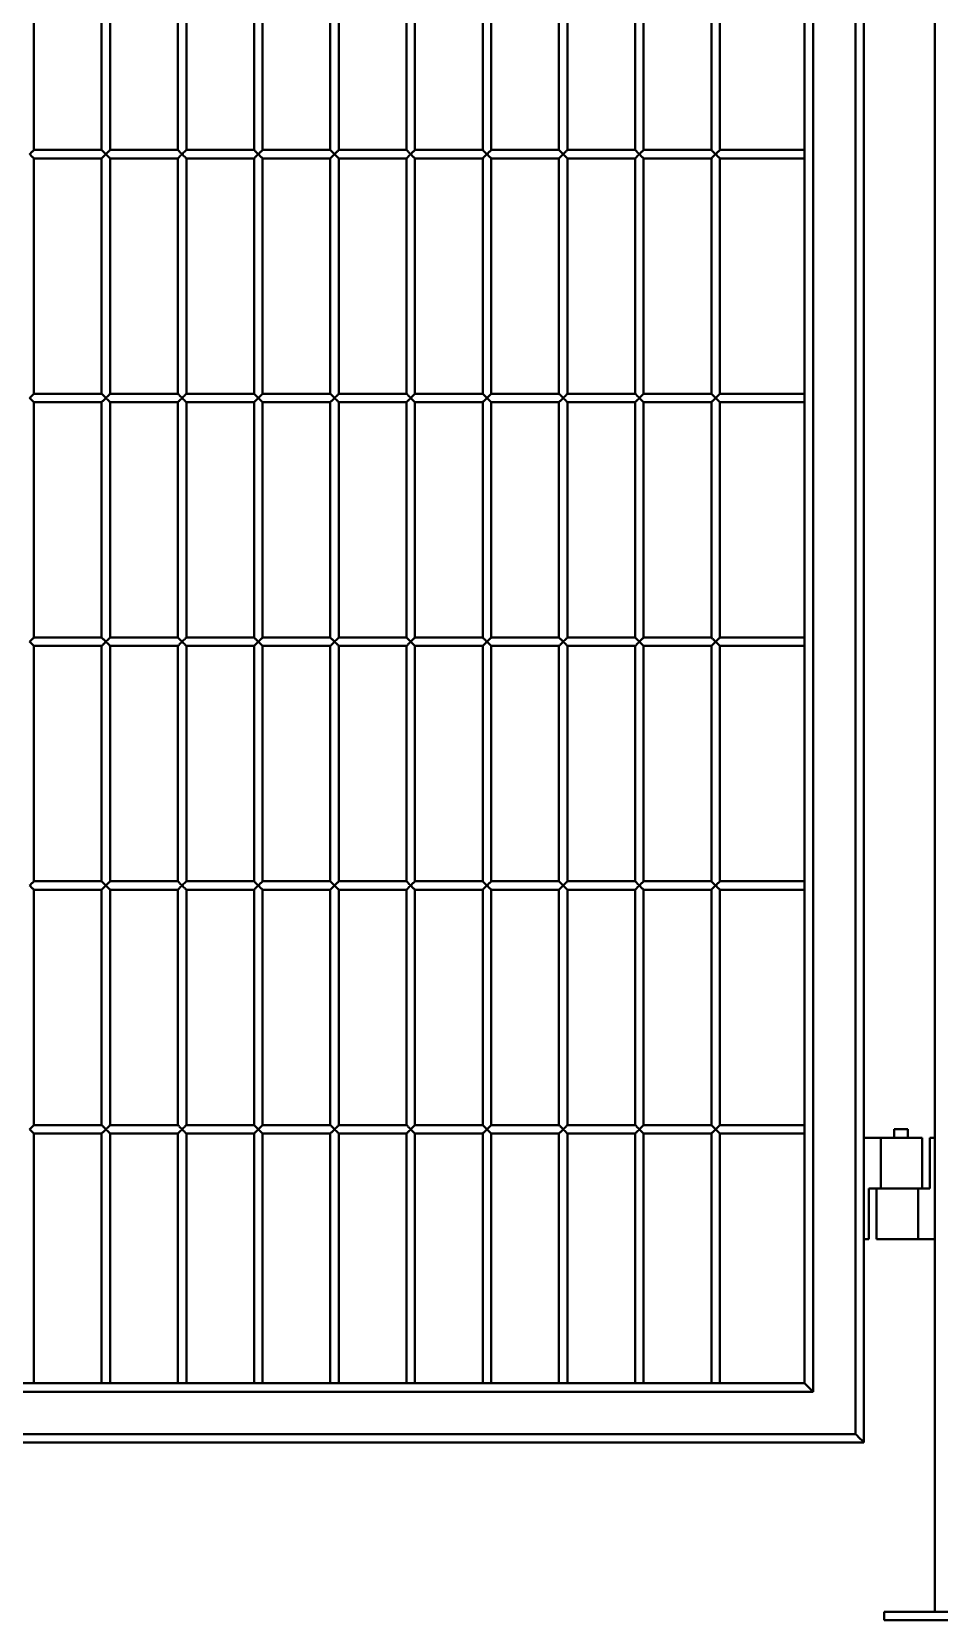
# Model space of a CAD drawing. Header units: millimetres. Extents: x 0 to 297, y 0 to 210.
# Drawn here: x 211.37 to 216.73, y 155.71 to 165.09 of the extents above; entities that cross this region are included whole.
import ezdxf

# ---------------------------------------------------------------- set-up
doc = ezdxf.new("R2010")
doc.units = ezdxf.units.MM
doc.layers.add('轮廓实线层', color=7, linetype='Continuous', lineweight=40)

msp = doc.modelspace()

# ---------------------------------------------------------------- linework, layer by layer
at = {"layer": '轮廓实线层', "color": 7, "linetype": 'Continuous', "lineweight": 40}
for p, q in [((216.7048, 155.7603), (216.7048, 175.7603)), ((216.2848, 174.7603), (216.2848, 156.7603)), ((216.2348, 156.8103), (216.2348, 174.7103)), ((215.9848, 174.4603), (215.9848, 157.0603)), ((215.9348, 157.1103), (215.9348, 174.4103)), ((211.3848, 164.3953), (211.3848, 165.7853)), ((211.7848, 165.7853), (211.7848, 164.3953)), ((211.8348, 164.3953), (211.8348, 165.7853)), ((212.2348, 165.7853), (212.2348, 164.3953)), ((212.2848, 164.3953), (212.2848, 165.7853)), ((212.6848, 165.7853), (212.6848, 164.3953)), ((212.7348, 164.3953), (212.7348, 165.7853)), ((213.1348, 165.7853), (213.1348, 164.3953)), ((213.1848, 164.3953), (213.1848, 165.7853)), ((213.5848, 165.7853), (213.5848, 164.3953)), ((213.6348, 164.3953), (213.6348, 165.7853)), ((214.0348, 165.7853), (214.0348, 164.3953)), ((214.0848, 164.3953), (214.0848, 165.7853)), ((214.4848, 165.7853), (214.4848, 164.3953)), ((214.5348, 164.3953), (214.5348, 165.7853)), ((214.9348, 165.7853), (214.9348, 164.3953)), ((214.9848, 164.3953), (214.9848, 165.7853)), ((215.3848, 165.7853), (215.3848, 164.3953)), ((215.4348, 164.3953), (215.4348, 165.7853)), ((211.7848, 164.3953), (211.3848, 164.3953)), ((212.2348, 164.3953), (211.8348, 164.3953)), ((212.6848, 164.3953), (212.2848, 164.3953)), ((213.1348, 164.3953), (212.7348, 164.3953)), ((213.5848, 164.3953), (213.1848, 164.3953)), ((214.0348, 164.3953), (213.6348, 164.3953)), ((214.4848, 164.3953), (214.0848, 164.3953)), ((214.9348, 164.3953), (214.5348, 164.3953)), ((215.3848, 164.3953), (214.9848, 164.3953)), ((215.9348, 164.3953), (215.4348, 164.3953)), ((211.3848, 162.9553), (211.3848, 164.3453)), ((211.3848, 164.3453), (211.7848, 164.3453)), ((211.7848, 164.3453), (211.7848, 162.9553)), ((211.8348, 162.9553), (211.8348, 164.3453)), ((211.8348, 164.3453), (212.2348, 164.3453)), ((212.2348, 164.3453), (212.2348, 162.9553)), ((212.2848, 162.9553), (212.2848, 164.3453)), ((212.2848, 164.3453), (212.6848, 164.3453)), ((212.6848, 164.3453), (212.6848, 162.9553)), ((212.7348, 162.9553), (212.7348, 164.3453)), ((212.7348, 164.3453), (213.1348, 164.3453)), ((213.1348, 164.3453), (213.1348, 162.9553)), ((213.1848, 162.9553), (213.1848, 164.3453)), ((213.1848, 164.3453), (213.5848, 164.3453)), ((213.5848, 164.3453), (213.5848, 162.9553)), ((213.6348, 162.9553), (213.6348, 164.3453)), ((213.6348, 164.3453), (214.0348, 164.3453)), ((214.0348, 164.3453), (214.0348, 162.9553)), ((214.0848, 162.9553), (214.0848, 164.3453)), ((214.0848, 164.3453), (214.4848, 164.3453)), ((214.4848, 164.3453), (214.4848, 162.9553)), ((214.5348, 162.9553), (214.5348, 164.3453)), ((214.5348, 164.3453), (214.9348, 164.3453)), ((214.9348, 164.3453), (214.9348, 162.9553)), ((214.9848, 162.9553), (214.9848, 164.3453)), ((214.9848, 164.3453), (215.3848, 164.3453)), ((215.3848, 164.3453), (215.3848, 162.9553)), ((215.4348, 162.9553), (215.4348, 164.3453)), ((215.4348, 164.3453), (215.9348, 164.3453)), ((211.7848, 162.9553), (211.3848, 162.9553)), ((211.3848, 161.5153), (211.3848, 162.9053)), ((211.3848, 162.9053), (211.7848, 162.9053)), ((211.7848, 162.9053), (211.7848, 161.5153)), ((212.2348, 162.9553), (211.8348, 162.9553)), ((211.8348, 161.5153), (211.8348, 162.9053)), ((211.8348, 162.9053), (212.2348, 162.9053)), ((212.2348, 162.9053), (212.2348, 161.5153)), ((212.6848, 162.9553), (212.2848, 162.9553)), ((212.2848, 161.5153), (212.2848, 162.9053)), ((212.2848, 162.9053), (212.6848, 162.9053)), ((212.6848, 162.9053), (212.6848, 161.5153)), ((213.1348, 162.9553), (212.7348, 162.9553)), ((212.7348, 161.5153), (212.7348, 162.9053)), ((212.7348, 162.9053), (213.1348, 162.9053)), ((213.1348, 162.9053), (213.1348, 161.5153)), ((213.5848, 162.9553), (213.1848, 162.9553)), ((213.1848, 161.5153), (213.1848, 162.9053)), ((213.1848, 162.9053), (213.5848, 162.9053)), ((213.5848, 162.9053), (213.5848, 161.5153)), ((214.0348, 162.9553), (213.6348, 162.9553)), ((213.6348, 161.5153), (213.6348, 162.9053)), ((213.6348, 162.9053), (214.0348, 162.9053)), ((214.0348, 162.9053), (214.0348, 161.5153)), ((214.4848, 162.9553), (214.0848, 162.9553)), ((214.0848, 161.5153), (214.0848, 162.9053)), ((214.0848, 162.9053), (214.4848, 162.9053)), ((214.4848, 162.9053), (214.4848, 161.5153)), ((214.9348, 162.9553), (214.5348, 162.9553)), ((214.5348, 161.5153), (214.5348, 162.9053)), ((214.5348, 162.9053), (214.9348, 162.9053)), ((214.9348, 162.9053), (214.9348, 161.5153)), ((215.3848, 162.9553), (214.9848, 162.9553)), ((214.9848, 161.5153), (214.9848, 162.9053)), ((214.9848, 162.9053), (215.3848, 162.9053)), ((215.3848, 162.9053), (215.3848, 161.5153)), ((215.9348, 162.9553), (215.4348, 162.9553)), ((215.4348, 162.9053), (215.9348, 162.9053)), ((215.4348, 161.5153), (215.4348, 162.9053)), ((211.7848, 161.5153), (211.3848, 161.5153)), ((212.2348, 161.5153), (211.8348, 161.5153)), ((212.6848, 161.5153), (212.2848, 161.5153)), ((213.1348, 161.5153), (212.7348, 161.5153)), ((213.5848, 161.5153), (213.1848, 161.5153)), ((214.0348, 161.5153), (213.6348, 161.5153)), ((214.4848, 161.5153), (214.0848, 161.5153)), ((214.9348, 161.5153), (214.5348, 161.5153)), ((215.3848, 161.5153), (214.9848, 161.5153)), ((215.9348, 161.5153), (215.4348, 161.5153)), ((211.3848, 160.0753), (211.3848, 161.4653)), ((211.3848, 161.4653), (211.7848, 161.4653)), ((211.7848, 161.4653), (211.7848, 160.0753)), ((211.8348, 160.0753), (211.8348, 161.4653)), ((211.8348, 161.4653), (212.2348, 161.4653)), ((212.2348, 161.4653), (212.2348, 160.0753)), ((212.2848, 160.0753), (212.2848, 161.4653)), ((212.2848, 161.4653), (212.6848, 161.4653)), ((212.6848, 161.4653), (212.6848, 160.0753)), ((212.7348, 160.0753), (212.7348, 161.4653)), ((212.7348, 161.4653), (213.1348, 161.4653)), ((213.1348, 161.4653), (213.1348, 160.0753)), ((213.1848, 160.0753), (213.1848, 161.4653)), ((213.1848, 161.4653), (213.5848, 161.4653)), ((213.5848, 161.4653), (213.5848, 160.0753)), ((213.6348, 160.0753), (213.6348, 161.4653)), ((213.6348, 161.4653), (214.0348, 161.4653)), ((214.0348, 161.4653), (214.0348, 160.0753)), ((214.0848, 160.0753), (214.0848, 161.4653)), ((214.0848, 161.4653), (214.4848, 161.4653)), ((214.4848, 161.4653), (214.4848, 160.0753)), ((214.5348, 160.0753), (214.5348, 161.4653)), ((214.5348, 161.4653), (214.9348, 161.4653)), ((214.9348, 161.4653), (214.9348, 160.0753)), ((214.9848, 160.0753), (214.9848, 161.4653)), ((214.9848, 161.4653), (215.3848, 161.4653)), ((215.3848, 161.4653), (215.3848, 160.0753)), ((215.4348, 161.4653), (215.9348, 161.4653)), ((215.4348, 160.0753), (215.4348, 161.4653)), ((211.7848, 160.0753), (211.3848, 160.0753)), ((211.3848, 158.6353), (211.3848, 160.0253)), ((211.3848, 160.0253), (211.7848, 160.0253)), ((211.7848, 160.0253), (211.7848, 158.6353)), ((212.2348, 160.0753), (211.8348, 160.0753)), ((211.8348, 158.6353), (211.8348, 160.0253)), ((211.8348, 160.0253), (212.2348, 160.0253)), ((212.2348, 160.0253), (212.2348, 158.6353)), ((212.6848, 160.0753), (212.2848, 160.0753)), ((212.2848, 158.6353), (212.2848, 160.0253)), ((212.2848, 160.0253), (212.6848, 160.0253)), ((212.6848, 160.0253), (212.6848, 158.6353)), ((213.1348, 160.0753), (212.7348, 160.0753)), ((212.7348, 158.6353), (212.7348, 160.0253)), ((212.7348, 160.0253), (213.1348, 160.0253)), ((213.1348, 160.0253), (213.1348, 158.6353)), ((213.5848, 160.0753), (213.1848, 160.0753)), ((213.1848, 158.6353), (213.1848, 160.0253)), ((213.1848, 160.0253), (213.5848, 160.0253)), ((213.5848, 160.0253), (213.5848, 158.6353)), ((214.0348, 160.0753), (213.6348, 160.0753)), ((213.6348, 158.6353), (213.6348, 160.0253)), ((213.6348, 160.0253), (214.0348, 160.0253)), ((214.0348, 160.0253), (214.0348, 158.6353)), ((214.4848, 160.0753), (214.0848, 160.0753)), ((214.0848, 158.6353), (214.0848, 160.0253)), ((214.0848, 160.0253), (214.4848, 160.0253)), ((214.4848, 160.0253), (214.4848, 158.6353)), ((214.9348, 160.0753), (214.5348, 160.0753)), ((214.5348, 158.6353), (214.5348, 160.0253)), ((214.5348, 160.0253), (214.9348, 160.0253)), ((214.9348, 160.0253), (214.9348, 158.6353)), ((215.3848, 160.0753), (214.9848, 160.0753)), ((214.9848, 158.6353), (214.9848, 160.0253)), ((214.9848, 160.0253), (215.3848, 160.0253)), ((215.3848, 160.0253), (215.3848, 158.6353)), ((215.9348, 160.0753), (215.4348, 160.0753)), ((215.4348, 160.0253), (215.9348, 160.0253)), ((215.4348, 158.6353), (215.4348, 160.0253)), ((211.7848, 158.6353), (211.3848, 158.6353)), ((211.3848, 157.1103), (211.3848, 158.5853)), ((211.3848, 158.5853), (211.7848, 158.5853)), ((211.7848, 158.5853), (211.7848, 157.1103)), ((212.2348, 158.6353), (211.8348, 158.6353)), ((211.8348, 157.1103), (211.8348, 158.5853)), ((211.8348, 158.5853), (212.2348, 158.5853)), ((212.2348, 158.5853), (212.2348, 157.1103)), ((212.6848, 158.6353), (212.2848, 158.6353)), ((212.2848, 157.1103), (212.2848, 158.5853)), ((212.2848, 158.5853), (212.6848, 158.5853)), ((212.6848, 158.5853), (212.6848, 157.1103)), ((213.1348, 158.6353), (212.7348, 158.6353)), ((212.7348, 157.1103), (212.7348, 158.5853)), ((212.7348, 158.5853), (213.1348, 158.5853)), ((213.1348, 158.5853), (213.1348, 157.1103)), ((213.5848, 158.6353), (213.1848, 158.6353)), ((213.1848, 157.1103), (213.1848, 158.5853)), ((213.1848, 158.5853), (213.5848, 158.5853)), ((213.5848, 158.5853), (213.5848, 157.1103)), ((214.0348, 158.6353), (213.6348, 158.6353)), ((213.6348, 157.1103), (213.6348, 158.5853)), ((213.6348, 158.5853), (214.0348, 158.5853)), ((214.0348, 158.5853), (214.0348, 157.1103)), ((214.4848, 158.6353), (214.0848, 158.6353)), ((214.0848, 157.1103), (214.0848, 158.5853)), ((214.0848, 158.5853), (214.4848, 158.5853)), ((214.4848, 158.5853), (214.4848, 157.1103)), ((214.9348, 158.6353), (214.5348, 158.6353)), ((214.5348, 157.1103), (214.5348, 158.5853)), ((214.5348, 158.5853), (214.9348, 158.5853)), ((214.9348, 158.5853), (214.9348, 157.1103)), ((215.3848, 158.6353), (214.9848, 158.6353)), ((214.9848, 157.1103), (214.9848, 158.5853)), ((214.9848, 158.5853), (215.3848, 158.5853)), ((215.3848, 158.5853), (215.3848, 157.1103)), ((215.9348, 158.6353), (215.4348, 158.6353)), ((215.4348, 158.5853), (215.9348, 158.5853)), ((215.4348, 157.1103), (215.4348, 158.5853)), ((216.4648, 158.6103), (216.4648, 158.5603)), ((216.4648, 158.6103), (216.5448, 158.6103)), ((216.5448, 158.5603), (216.5448, 158.6103)), ((216.2848, 158.5603), (216.3848, 158.5603)), ((216.3848, 158.5603), (216.6298, 158.5603)), ((216.3848, 158.5603), (216.3848, 158.2603)), ((216.6298, 158.2603), (216.6298, 158.5603)), ((216.6748, 158.2603), (216.6748, 158.5603)), ((216.6748, 158.5603), (216.7048, 158.5603)), ((216.3148, 158.2603), (216.3148, 157.9603)), ((216.3848, 158.2603), (216.3148, 158.2603)), ((216.3598, 158.2603), (216.3598, 157.9603)), ((216.3848, 158.2603), (216.4948, 158.2603)), ((216.4948, 158.2603), (216.6048, 158.2603)), ((216.6048, 157.9603), (216.6048, 158.2603)), ((216.6048, 158.2603), (216.6748, 158.2603)), ((216.3148, 157.9603), (216.2848, 157.9603)), ((216.3598, 157.9603), (216.6048, 157.9603)), ((216.7048, 157.9603), (216.6048, 157.9603)), ((208.0748, 157.1103), (215.9348, 157.1103)), ((215.9848, 157.0603), (208.0248, 157.0603)), ((207.7748, 156.8103), (216.2348, 156.8103)), ((216.2848, 156.7603), (207.7248, 156.7603)), ((216.4048, 155.7603), (216.4048, 155.7103)), ((216.4048, 155.7603), (217.6048, 155.7603)), ((216.4048, 155.7103), (217.6048, 155.7103))]:
    msp.add_line(p, q, dxfattribs=at)
at = {"layer": '轮廓实线层', "color": 7, "linetype": 'Continuous', "lineweight": 40, "flags": 128}
for points in [[(211.3598, 164.3703), (211.3644, 164.3749), (211.3689, 164.3793), (211.373, 164.3834), (211.3767, 164.3871), (211.3798, 164.3902), (211.3822, 164.3926), (211.3839, 164.3943), (211.3847, 164.3952), (211.3848, 164.3953)], [(211.7848, 164.3953), (211.7852, 164.3949), (211.7863, 164.3938), (211.7882, 164.3919), (211.7907, 164.3894), (211.7938, 164.3863), (211.7973, 164.3828), (211.8013, 164.3788), (211.8055, 164.3746), (211.8098, 164.3703)], [(211.8098, 164.3703), (211.8144, 164.3749), (211.8189, 164.3793), (211.823, 164.3834), (211.8267, 164.3871), (211.8298, 164.3902), (211.8322, 164.3926), (211.8339, 164.3943), (211.8347, 164.3952), (211.8348, 164.3953)], [(212.2348, 164.3953), (212.2352, 164.3949), (212.2363, 164.3938), (212.2382, 164.3919), (212.2407, 164.3894), (212.2438, 164.3863), (212.2473, 164.3828), (212.2513, 164.3788), (212.2555, 164.3746), (212.2598, 164.3703)], [(212.2598, 164.3703), (212.2644, 164.3749), (212.2689, 164.3793), (212.273, 164.3834), (212.2767, 164.3871), (212.2798, 164.3902), (212.2822, 164.3926), (212.2839, 164.3943), (212.2847, 164.3952), (212.2848, 164.3953)], [(212.6848, 164.3953), (212.6852, 164.3949), (212.6863, 164.3938), (212.6882, 164.3919), (212.6907, 164.3894), (212.6938, 164.3863), (212.6973, 164.3828), (212.7013, 164.3788), (212.7055, 164.3746), (212.7098, 164.3703)], [(212.7098, 164.3703), (212.7144, 164.3749), (212.7189, 164.3793), (212.723, 164.3834), (212.7267, 164.3871), (212.7298, 164.3902), (212.7322, 164.3926), (212.7339, 164.3943), (212.7347, 164.3952), (212.7348, 164.3953)], [(213.1348, 164.3953), (213.1352, 164.3949), (213.1363, 164.3938), (213.1382, 164.3919), (213.1407, 164.3894), (213.1438, 164.3863), (213.1473, 164.3828), (213.1513, 164.3788), (213.1555, 164.3746), (213.1598, 164.3703)], [(213.1598, 164.3703), (213.1644, 164.3749), (213.1689, 164.3793), (213.173, 164.3834), (213.1767, 164.3871), (213.1798, 164.3902), (213.1822, 164.3926), (213.1839, 164.3943), (213.1847, 164.3952), (213.1848, 164.3953)], [(213.5848, 164.3953), (213.5852, 164.3949), (213.5863, 164.3938), (213.5882, 164.3919), (213.5907, 164.3894), (213.5938, 164.3863), (213.5973, 164.3828), (213.6013, 164.3788), (213.6055, 164.3746), (213.6098, 164.3703)], [(213.6098, 164.3703), (213.6144, 164.3749), (213.6189, 164.3793), (213.623, 164.3834), (213.6267, 164.3871), (213.6298, 164.3902), (213.6322, 164.3926), (213.6339, 164.3943), (213.6347, 164.3952), (213.6348, 164.3953)], [(214.0348, 164.3953), (214.0352, 164.3949), (214.0363, 164.3938), (214.0382, 164.3919), (214.0407, 164.3894), (214.0438, 164.3863), (214.0473, 164.3828), (214.0513, 164.3788), (214.0555, 164.3746), (214.0598, 164.3703)], [(214.0598, 164.3703), (214.0644, 164.3749), (214.0689, 164.3793), (214.073, 164.3834), (214.0767, 164.3871), (214.0798, 164.3902), (214.0822, 164.3926), (214.0839, 164.3943), (214.0847, 164.3952), (214.0848, 164.3953)], [(214.4848, 164.3953), (214.4852, 164.3949), (214.4863, 164.3938), (214.4882, 164.3919), (214.4907, 164.3894), (214.4938, 164.3863), (214.4973, 164.3828), (214.5013, 164.3788), (214.5055, 164.3746), (214.5098, 164.3703)], [(214.5098, 164.3703), (214.5144, 164.3749), (214.5189, 164.3793), (214.523, 164.3834), (214.5267, 164.3871), (214.5298, 164.3902), (214.5322, 164.3926), (214.5339, 164.3943), (214.5347, 164.3952), (214.5348, 164.3953)], [(214.9348, 164.3953), (214.9352, 164.3949), (214.9363, 164.3938), (214.9382, 164.3919), (214.9407, 164.3894), (214.9438, 164.3863), (214.9473, 164.3828), (214.9513, 164.3788), (214.9555, 164.3746), (214.9598, 164.3703)], [(214.9598, 164.3703), (214.9644, 164.3749), (214.9689, 164.3793), (214.973, 164.3834), (214.9767, 164.3871), (214.9798, 164.3902), (214.9822, 164.3926), (214.9839, 164.3943), (214.9847, 164.3952), (214.9848, 164.3953)], [(215.3848, 164.3953), (215.3852, 164.3949), (215.3863, 164.3938), (215.3882, 164.3919), (215.3907, 164.3894), (215.3938, 164.3863), (215.3973, 164.3828), (215.4013, 164.3788), (215.4055, 164.3746), (215.4098, 164.3703)], [(215.4098, 164.3703), (215.4144, 164.3749), (215.4189, 164.3793), (215.423, 164.3834), (215.4267, 164.3871), (215.4298, 164.3902), (215.4322, 164.3926), (215.4339, 164.3943), (215.4347, 164.3952), (215.4348, 164.3953)], [(211.3848, 164.3453), (211.3847, 164.3454), (211.3839, 164.3462), (211.3822, 164.3479), (211.3798, 164.3503), (211.3767, 164.3534), (211.373, 164.3571), (211.3689, 164.3612), (211.3644, 164.3657), (211.3598, 164.3703)], [(211.8098, 164.3703), (211.8055, 164.3659), (211.8013, 164.3617), (211.7973, 164.3578), (211.7938, 164.3542), (211.7907, 164.3511), (211.7882, 164.3486), (211.7863, 164.3468), (211.7852, 164.3456), (211.7848, 164.3453)], [(211.8348, 164.3453), (211.8347, 164.3454), (211.8339, 164.3462), (211.8322, 164.3479), (211.8298, 164.3503), (211.8267, 164.3534), (211.823, 164.3571), (211.8189, 164.3612), (211.8144, 164.3657), (211.8098, 164.3703)], [(212.2598, 164.3703), (212.2555, 164.3659), (212.2513, 164.3617), (212.2473, 164.3578), (212.2438, 164.3542), (212.2407, 164.3511), (212.2382, 164.3486), (212.2363, 164.3468), (212.2352, 164.3456), (212.2348, 164.3453)], [(212.2848, 164.3453), (212.2847, 164.3454), (212.2839, 164.3462), (212.2822, 164.3479), (212.2798, 164.3503), (212.2767, 164.3534), (212.273, 164.3571), (212.2689, 164.3612), (212.2644, 164.3657), (212.2598, 164.3703)], [(212.7098, 164.3703), (212.7055, 164.3659), (212.7013, 164.3617), (212.6973, 164.3578), (212.6938, 164.3542), (212.6907, 164.3511), (212.6882, 164.3486), (212.6863, 164.3468), (212.6852, 164.3456), (212.6848, 164.3453)], [(212.7348, 164.3453), (212.7347, 164.3454), (212.7339, 164.3462), (212.7322, 164.3479), (212.7298, 164.3503), (212.7267, 164.3534), (212.723, 164.3571), (212.7189, 164.3612), (212.7144, 164.3657), (212.7098, 164.3703)], [(213.1598, 164.3703), (213.1555, 164.3659), (213.1513, 164.3617), (213.1473, 164.3578), (213.1438, 164.3542), (213.1407, 164.3511), (213.1382, 164.3486), (213.1363, 164.3468), (213.1352, 164.3456), (213.1348, 164.3453)], [(213.1848, 164.3453), (213.1847, 164.3454), (213.1839, 164.3462), (213.1822, 164.3479), (213.1798, 164.3503), (213.1767, 164.3534), (213.173, 164.3571), (213.1689, 164.3612), (213.1644, 164.3657), (213.1598, 164.3703)], [(213.6098, 164.3703), (213.6055, 164.3659), (213.6013, 164.3617), (213.5973, 164.3578), (213.5938, 164.3542), (213.5907, 164.3511), (213.5882, 164.3486), (213.5863, 164.3468), (213.5852, 164.3456), (213.5848, 164.3453)], [(213.6348, 164.3453), (213.6347, 164.3454), (213.6339, 164.3462), (213.6322, 164.3479), (213.6298, 164.3503), (213.6267, 164.3534), (213.623, 164.3571), (213.6189, 164.3612), (213.6144, 164.3657), (213.6098, 164.3703)], [(214.0598, 164.3703), (214.0555, 164.3659), (214.0513, 164.3617), (214.0473, 164.3578), (214.0438, 164.3542), (214.0407, 164.3511), (214.0382, 164.3486), (214.0363, 164.3468), (214.0352, 164.3456), (214.0348, 164.3453)], [(214.0848, 164.3453), (214.0847, 164.3454), (214.0839, 164.3462), (214.0822, 164.3479), (214.0798, 164.3503), (214.0767, 164.3534), (214.073, 164.3571), (214.0689, 164.3612), (214.0644, 164.3657), (214.0598, 164.3703)], [(214.5098, 164.3703), (214.5055, 164.3659), (214.5013, 164.3617), (214.4973, 164.3578), (214.4938, 164.3542), (214.4907, 164.3511), (214.4882, 164.3486), (214.4863, 164.3468), (214.4852, 164.3456), (214.4848, 164.3453)], [(214.5348, 164.3453), (214.5347, 164.3454), (214.5339, 164.3462), (214.5322, 164.3479), (214.5298, 164.3503), (214.5267, 164.3534), (214.523, 164.3571), (214.5189, 164.3612), (214.5144, 164.3657), (214.5098, 164.3703)], [(214.9598, 164.3703), (214.9555, 164.3659), (214.9513, 164.3617), (214.9473, 164.3578), (214.9438, 164.3542), (214.9407, 164.3511), (214.9382, 164.3486), (214.9363, 164.3468), (214.9352, 164.3456), (214.9348, 164.3453)], [(214.9848, 164.3453), (214.9847, 164.3454), (214.9839, 164.3462), (214.9822, 164.3479), (214.9798, 164.3503), (214.9767, 164.3534), (214.973, 164.3571), (214.9689, 164.3612), (214.9644, 164.3657), (214.9598, 164.3703)], [(215.4098, 164.3703), (215.4055, 164.3659), (215.4013, 164.3617), (215.3973, 164.3578), (215.3938, 164.3542), (215.3907, 164.3511), (215.3882, 164.3486), (215.3863, 164.3468), (215.3852, 164.3456), (215.3848, 164.3453)], [(215.4348, 164.3453), (215.4347, 164.3454), (215.4339, 164.3462), (215.4322, 164.3479), (215.4298, 164.3503), (215.4267, 164.3534), (215.423, 164.3571), (215.4189, 164.3612), (215.4144, 164.3657), (215.4098, 164.3703)], [(211.3598, 162.9303), (211.3644, 162.9349), (211.3689, 162.9393), (211.373, 162.9434), (211.3767, 162.9471), (211.3798, 162.9502), (211.3822, 162.9526), (211.3839, 162.9543), (211.3847, 162.9552), (211.3848, 162.9553)], [(211.3848, 162.9053), (211.3847, 162.9054), (211.3839, 162.9062), (211.3822, 162.9079), (211.3798, 162.9103), (211.3767, 162.9134), (211.373, 162.9171), (211.3689, 162.9212), (211.3644, 162.9257), (211.3598, 162.9303)], [(211.7848, 162.9553), (211.7852, 162.9549), (211.7863, 162.9538), (211.7882, 162.9519), (211.7907, 162.9494), (211.7938, 162.9463), (211.7973, 162.9428), (211.8013, 162.9388), (211.8055, 162.9346), (211.8098, 162.9303)], [(211.8098, 162.9303), (211.8055, 162.9259), (211.8013, 162.9217), (211.7973, 162.9178), (211.7938, 162.9142), (211.7907, 162.9111), (211.7882, 162.9086), (211.7863, 162.9068), (211.7852, 162.9056), (211.7848, 162.9053)], [(211.8098, 162.9303), (211.8144, 162.9349), (211.8189, 162.9393), (211.823, 162.9434), (211.8267, 162.9471), (211.8298, 162.9502), (211.8322, 162.9526), (211.8339, 162.9543), (211.8347, 162.9552), (211.8348, 162.9553)], [(211.8348, 162.9053), (211.8347, 162.9054), (211.8339, 162.9062), (211.8322, 162.9079), (211.8298, 162.9103), (211.8267, 162.9134), (211.823, 162.9171), (211.8189, 162.9212), (211.8144, 162.9257), (211.8098, 162.9303)], [(212.2348, 162.9553), (212.2352, 162.9549), (212.2363, 162.9538), (212.2382, 162.9519), (212.2407, 162.9494), (212.2438, 162.9463), (212.2473, 162.9428), (212.2513, 162.9388), (212.2555, 162.9346), (212.2598, 162.9303)], [(212.2598, 162.9303), (212.2555, 162.9259), (212.2513, 162.9217), (212.2473, 162.9178), (212.2438, 162.9142), (212.2407, 162.9111), (212.2382, 162.9086), (212.2363, 162.9068), (212.2352, 162.9056), (212.2348, 162.9053)], [(212.2598, 162.9303), (212.2644, 162.9349), (212.2689, 162.9393), (212.273, 162.9434), (212.2767, 162.9471), (212.2798, 162.9502), (212.2822, 162.9526), (212.2839, 162.9543), (212.2847, 162.9552), (212.2848, 162.9553)], [(212.2848, 162.9053), (212.2847, 162.9054), (212.2839, 162.9062), (212.2822, 162.9079), (212.2798, 162.9103), (212.2767, 162.9134), (212.273, 162.9171), (212.2689, 162.9212), (212.2644, 162.9257), (212.2598, 162.9303)], [(212.6848, 162.9553), (212.6852, 162.9549), (212.6863, 162.9538), (212.6882, 162.9519), (212.6907, 162.9494), (212.6938, 162.9463), (212.6973, 162.9428), (212.7013, 162.9388), (212.7055, 162.9346), (212.7098, 162.9303)], [(212.7098, 162.9303), (212.7055, 162.9259), (212.7013, 162.9217), (212.6973, 162.9178), (212.6938, 162.9142), (212.6907, 162.9111), (212.6882, 162.9086), (212.6863, 162.9068), (212.6852, 162.9056), (212.6848, 162.9053)], [(212.7098, 162.9303), (212.7144, 162.9349), (212.7189, 162.9393), (212.723, 162.9434), (212.7267, 162.9471), (212.7298, 162.9502), (212.7322, 162.9526), (212.7339, 162.9543), (212.7347, 162.9552), (212.7348, 162.9553)], [(212.7348, 162.9053), (212.7347, 162.9054), (212.7339, 162.9062), (212.7322, 162.9079), (212.7298, 162.9103), (212.7267, 162.9134), (212.723, 162.9171), (212.7189, 162.9212), (212.7144, 162.9257), (212.7098, 162.9303)], [(213.1348, 162.9553), (213.1352, 162.9549), (213.1363, 162.9538), (213.1382, 162.9519), (213.1407, 162.9494), (213.1438, 162.9463), (213.1473, 162.9428), (213.1513, 162.9388), (213.1555, 162.9346), (213.1598, 162.9303)], [(213.1598, 162.9303), (213.1555, 162.9259), (213.1513, 162.9217), (213.1473, 162.9178), (213.1438, 162.9142), (213.1407, 162.9111), (213.1382, 162.9086), (213.1363, 162.9068), (213.1352, 162.9056), (213.1348, 162.9053)], [(213.1598, 162.9303), (213.1644, 162.9349), (213.1689, 162.9393), (213.173, 162.9434), (213.1767, 162.9471), (213.1798, 162.9502), (213.1822, 162.9526), (213.1839, 162.9543), (213.1847, 162.9552), (213.1848, 162.9553)], [(213.1848, 162.9053), (213.1847, 162.9054), (213.1839, 162.9062), (213.1822, 162.9079), (213.1798, 162.9103), (213.1767, 162.9134), (213.173, 162.9171), (213.1689, 162.9212), (213.1644, 162.9257), (213.1598, 162.9303)], [(213.5848, 162.9553), (213.5852, 162.9549), (213.5863, 162.9538), (213.5882, 162.9519), (213.5907, 162.9494), (213.5938, 162.9463), (213.5973, 162.9428), (213.6013, 162.9388), (213.6055, 162.9346), (213.6098, 162.9303)], [(213.6098, 162.9303), (213.6055, 162.9259), (213.6013, 162.9217), (213.5973, 162.9178), (213.5938, 162.9142), (213.5907, 162.9111), (213.5882, 162.9086), (213.5863, 162.9068), (213.5852, 162.9056), (213.5848, 162.9053)], [(213.6098, 162.9303), (213.6144, 162.9349), (213.6189, 162.9393), (213.623, 162.9434), (213.6267, 162.9471), (213.6298, 162.9502), (213.6322, 162.9526), (213.6339, 162.9543), (213.6347, 162.9552), (213.6348, 162.9553)], [(213.6348, 162.9053), (213.6347, 162.9054), (213.6339, 162.9062), (213.6322, 162.9079), (213.6298, 162.9103), (213.6267, 162.9134), (213.623, 162.9171), (213.6189, 162.9212), (213.6144, 162.9257), (213.6098, 162.9303)], [(214.0348, 162.9553), (214.0352, 162.9549), (214.0363, 162.9538), (214.0382, 162.9519), (214.0407, 162.9494), (214.0438, 162.9463), (214.0473, 162.9428), (214.0513, 162.9388), (214.0555, 162.9346), (214.0598, 162.9303)], [(214.0598, 162.9303), (214.0555, 162.9259), (214.0513, 162.9217), (214.0473, 162.9178), (214.0438, 162.9142), (214.0407, 162.9111), (214.0382, 162.9086), (214.0363, 162.9068), (214.0352, 162.9056), (214.0348, 162.9053)], [(214.0598, 162.9303), (214.0644, 162.9349), (214.0689, 162.9393), (214.073, 162.9434), (214.0767, 162.9471), (214.0798, 162.9502), (214.0822, 162.9526), (214.0839, 162.9543), (214.0847, 162.9552), (214.0848, 162.9553)], [(214.0848, 162.9053), (214.0847, 162.9054), (214.0839, 162.9062), (214.0822, 162.9079), (214.0798, 162.9103), (214.0767, 162.9134), (214.073, 162.9171), (214.0689, 162.9212), (214.0644, 162.9257), (214.0598, 162.9303)], [(214.4848, 162.9553), (214.4852, 162.9549), (214.4863, 162.9538), (214.4882, 162.9519), (214.4907, 162.9494), (214.4938, 162.9463), (214.4973, 162.9428), (214.5013, 162.9388), (214.5055, 162.9346), (214.5098, 162.9303)], [(214.5098, 162.9303), (214.5055, 162.9259), (214.5013, 162.9217), (214.4973, 162.9178), (214.4938, 162.9142), (214.4907, 162.9111), (214.4882, 162.9086), (214.4863, 162.9068), (214.4852, 162.9056), (214.4848, 162.9053)], [(214.5098, 162.9303), (214.5144, 162.9349), (214.5189, 162.9393), (214.523, 162.9434), (214.5267, 162.9471), (214.5298, 162.9502), (214.5322, 162.9526), (214.5339, 162.9543), (214.5347, 162.9552), (214.5348, 162.9553)], [(214.5348, 162.9053), (214.5347, 162.9054), (214.5339, 162.9062), (214.5322, 162.9079), (214.5298, 162.9103), (214.5267, 162.9134), (214.523, 162.9171), (214.5189, 162.9212), (214.5144, 162.9257), (214.5098, 162.9303)], [(214.9348, 162.9553), (214.9352, 162.9549), (214.9363, 162.9538), (214.9382, 162.9519), (214.9407, 162.9494), (214.9438, 162.9463), (214.9473, 162.9428), (214.9513, 162.9388), (214.9555, 162.9346), (214.9598, 162.9303)], [(214.9598, 162.9303), (214.9555, 162.9259), (214.9513, 162.9217), (214.9473, 162.9178), (214.9438, 162.9142), (214.9407, 162.9111), (214.9382, 162.9086), (214.9363, 162.9068), (214.9352, 162.9056), (214.9348, 162.9053)], [(214.9598, 162.9303), (214.9644, 162.9349), (214.9689, 162.9393), (214.973, 162.9434), (214.9767, 162.9471), (214.9798, 162.9502), (214.9822, 162.9526), (214.9839, 162.9543), (214.9847, 162.9552), (214.9848, 162.9553)], [(214.9848, 162.9053), (214.9847, 162.9054), (214.9839, 162.9062), (214.9822, 162.9079), (214.9798, 162.9103), (214.9767, 162.9134), (214.973, 162.9171), (214.9689, 162.9212), (214.9644, 162.9257), (214.9598, 162.9303)], [(215.3848, 162.9553), (215.3852, 162.9549), (215.3863, 162.9538), (215.3882, 162.9519), (215.3907, 162.9494), (215.3938, 162.9463), (215.3973, 162.9428), (215.4013, 162.9388), (215.4055, 162.9346), (215.4098, 162.9303)], [(215.4098, 162.9303), (215.4055, 162.9259), (215.4013, 162.9217), (215.3973, 162.9178), (215.3938, 162.9142), (215.3907, 162.9111), (215.3882, 162.9086), (215.3863, 162.9068), (215.3852, 162.9056), (215.3848, 162.9053)], [(215.4098, 162.9303), (215.4144, 162.9349), (215.4189, 162.9393), (215.423, 162.9434), (215.4267, 162.9471), (215.4298, 162.9502), (215.4322, 162.9526), (215.4339, 162.9543), (215.4347, 162.9552), (215.4348, 162.9553)], [(215.4348, 162.9053), (215.4347, 162.9054), (215.4339, 162.9062), (215.4322, 162.9079), (215.4298, 162.9103), (215.4267, 162.9134), (215.423, 162.9171), (215.4189, 162.9212), (215.4144, 162.9257), (215.4098, 162.9303)], [(211.3598, 161.4903), (211.3644, 161.4949), (211.3689, 161.4993), (211.373, 161.5034), (211.3767, 161.5071), (211.3798, 161.5102), (211.3822, 161.5126), (211.3839, 161.5143), (211.3847, 161.5152), (211.3848, 161.5153)], [(211.3848, 161.4653), (211.3847, 161.4654), (211.3839, 161.4662), (211.3822, 161.4679), (211.3798, 161.4703), (211.3767, 161.4734), (211.373, 161.4771), (211.3689, 161.4812), (211.3644, 161.4857), (211.3598, 161.4903)], [(211.7848, 161.5153), (211.7852, 161.5149), (211.7863, 161.5138), (211.7882, 161.5119), (211.7907, 161.5094), (211.7938, 161.5063), (211.7973, 161.5028), (211.8013, 161.4988), (211.8055, 161.4946), (211.8098, 161.4903)], [(211.8098, 161.4903), (211.8055, 161.4859), (211.8013, 161.4817), (211.7973, 161.4778), (211.7938, 161.4742), (211.7907, 161.4711), (211.7882, 161.4686), (211.7863, 161.4668), (211.7852, 161.4656), (211.7848, 161.4653)], [(211.8098, 161.4903), (211.8144, 161.4949), (211.8189, 161.4993), (211.823, 161.5034), (211.8267, 161.5071), (211.8298, 161.5102), (211.8322, 161.5126), (211.8339, 161.5143), (211.8347, 161.5152), (211.8348, 161.5153)], [(211.8348, 161.4653), (211.8347, 161.4654), (211.8339, 161.4662), (211.8322, 161.4679), (211.8298, 161.4703), (211.8267, 161.4734), (211.823, 161.4771), (211.8189, 161.4812), (211.8144, 161.4857), (211.8098, 161.4903)], [(212.2348, 161.5153), (212.2352, 161.5149), (212.2363, 161.5138), (212.2382, 161.5119), (212.2407, 161.5094), (212.2438, 161.5063), (212.2473, 161.5028), (212.2513, 161.4988), (212.2555, 161.4946), (212.2598, 161.4903)], [(212.2598, 161.4903), (212.2555, 161.4859), (212.2513, 161.4817), (212.2473, 161.4778), (212.2438, 161.4742), (212.2407, 161.4711), (212.2382, 161.4686), (212.2363, 161.4668), (212.2352, 161.4656), (212.2348, 161.4653)], [(212.2598, 161.4903), (212.2644, 161.4949), (212.2689, 161.4993), (212.273, 161.5034), (212.2767, 161.5071), (212.2798, 161.5102), (212.2822, 161.5126), (212.2839, 161.5143), (212.2847, 161.5152), (212.2848, 161.5153)], [(212.2848, 161.4653), (212.2847, 161.4654), (212.2839, 161.4662), (212.2822, 161.4679), (212.2798, 161.4703), (212.2767, 161.4734), (212.273, 161.4771), (212.2689, 161.4812), (212.2644, 161.4857), (212.2598, 161.4903)], [(212.6848, 161.5153), (212.6852, 161.5149), (212.6863, 161.5138), (212.6882, 161.5119), (212.6907, 161.5094), (212.6938, 161.5063), (212.6973, 161.5028), (212.7013, 161.4988), (212.7055, 161.4946), (212.7098, 161.4903)], [(212.7098, 161.4903), (212.7055, 161.4859), (212.7013, 161.4817), (212.6973, 161.4778), (212.6938, 161.4742), (212.6907, 161.4711), (212.6882, 161.4686), (212.6863, 161.4668), (212.6852, 161.4656), (212.6848, 161.4653)], [(212.7098, 161.4903), (212.7144, 161.4949), (212.7189, 161.4993), (212.723, 161.5034), (212.7267, 161.5071), (212.7298, 161.5102), (212.7322, 161.5126), (212.7339, 161.5143), (212.7347, 161.5152), (212.7348, 161.5153)], [(212.7348, 161.4653), (212.7347, 161.4654), (212.7339, 161.4662), (212.7322, 161.4679), (212.7298, 161.4703), (212.7267, 161.4734), (212.723, 161.4771), (212.7189, 161.4812), (212.7144, 161.4857), (212.7098, 161.4903)], [(213.1348, 161.5153), (213.1352, 161.5149), (213.1363, 161.5138), (213.1382, 161.5119), (213.1407, 161.5094), (213.1438, 161.5063), (213.1473, 161.5028), (213.1513, 161.4988), (213.1555, 161.4946), (213.1598, 161.4903)], [(213.1598, 161.4903), (213.1555, 161.4859), (213.1513, 161.4817), (213.1473, 161.4778), (213.1438, 161.4742), (213.1407, 161.4711), (213.1382, 161.4686), (213.1363, 161.4668), (213.1352, 161.4656), (213.1348, 161.4653)], [(213.1598, 161.4903), (213.1644, 161.4949), (213.1689, 161.4993), (213.173, 161.5034), (213.1767, 161.5071), (213.1798, 161.5102), (213.1822, 161.5126), (213.1839, 161.5143), (213.1847, 161.5152), (213.1848, 161.5153)], [(213.1848, 161.4653), (213.1847, 161.4654), (213.1839, 161.4662), (213.1822, 161.4679), (213.1798, 161.4703), (213.1767, 161.4734), (213.173, 161.4771), (213.1689, 161.4812), (213.1644, 161.4857), (213.1598, 161.4903)], [(213.5848, 161.5153), (213.5852, 161.5149), (213.5863, 161.5138), (213.5882, 161.5119), (213.5907, 161.5094), (213.5938, 161.5063), (213.5973, 161.5028), (213.6013, 161.4988), (213.6055, 161.4946), (213.6098, 161.4903)], [(213.6098, 161.4903), (213.6055, 161.4859), (213.6013, 161.4817), (213.5973, 161.4778), (213.5938, 161.4742), (213.5907, 161.4711), (213.5882, 161.4686), (213.5863, 161.4668), (213.5852, 161.4656), (213.5848, 161.4653)], [(213.6098, 161.4903), (213.6144, 161.4949), (213.6189, 161.4993), (213.623, 161.5034), (213.6267, 161.5071), (213.6298, 161.5102), (213.6322, 161.5126), (213.6339, 161.5143), (213.6347, 161.5152), (213.6348, 161.5153)], [(213.6348, 161.4653), (213.6347, 161.4654), (213.6339, 161.4662), (213.6322, 161.4679), (213.6298, 161.4703), (213.6267, 161.4734), (213.623, 161.4771), (213.6189, 161.4812), (213.6144, 161.4857), (213.6098, 161.4903)], [(214.0348, 161.5153), (214.0352, 161.5149), (214.0363, 161.5138), (214.0382, 161.5119), (214.0407, 161.5094), (214.0438, 161.5063), (214.0473, 161.5028), (214.0513, 161.4988), (214.0555, 161.4946), (214.0598, 161.4903)], [(214.0598, 161.4903), (214.0555, 161.4859), (214.0513, 161.4817), (214.0473, 161.4778), (214.0438, 161.4742), (214.0407, 161.4711), (214.0382, 161.4686), (214.0363, 161.4668), (214.0352, 161.4656), (214.0348, 161.4653)], [(214.0598, 161.4903), (214.0644, 161.4949), (214.0689, 161.4993), (214.073, 161.5034), (214.0767, 161.5071), (214.0798, 161.5102), (214.0822, 161.5126), (214.0839, 161.5143), (214.0847, 161.5152), (214.0848, 161.5153)], [(214.0848, 161.4653), (214.0847, 161.4654), (214.0839, 161.4662), (214.0822, 161.4679), (214.0798, 161.4703), (214.0767, 161.4734), (214.073, 161.4771), (214.0689, 161.4812), (214.0644, 161.4857), (214.0598, 161.4903)], [(214.4848, 161.5153), (214.4852, 161.5149), (214.4863, 161.5138), (214.4882, 161.5119), (214.4907, 161.5094), (214.4938, 161.5063), (214.4973, 161.5028), (214.5013, 161.4988), (214.5055, 161.4946), (214.5098, 161.4903)], [(214.5098, 161.4903), (214.5055, 161.4859), (214.5013, 161.4817), (214.4973, 161.4778), (214.4938, 161.4742), (214.4907, 161.4711), (214.4882, 161.4686), (214.4863, 161.4668), (214.4852, 161.4656), (214.4848, 161.4653)], [(214.5098, 161.4903), (214.5144, 161.4949), (214.5189, 161.4993), (214.523, 161.5034), (214.5267, 161.5071), (214.5298, 161.5102), (214.5322, 161.5126), (214.5339, 161.5143), (214.5347, 161.5152), (214.5348, 161.5153)], [(214.5348, 161.4653), (214.5347, 161.4654), (214.5339, 161.4662), (214.5322, 161.4679), (214.5298, 161.4703), (214.5267, 161.4734), (214.523, 161.4771), (214.5189, 161.4812), (214.5144, 161.4857), (214.5098, 161.4903)], [(214.9348, 161.5153), (214.9352, 161.5149), (214.9363, 161.5138), (214.9382, 161.5119), (214.9407, 161.5094), (214.9438, 161.5063), (214.9473, 161.5028), (214.9513, 161.4988), (214.9555, 161.4946), (214.9598, 161.4903)], [(214.9598, 161.4903), (214.9555, 161.4859), (214.9513, 161.4817), (214.9473, 161.4778), (214.9438, 161.4742), (214.9407, 161.4711), (214.9382, 161.4686), (214.9363, 161.4668), (214.9352, 161.4656), (214.9348, 161.4653)], [(214.9598, 161.4903), (214.9644, 161.4949), (214.9689, 161.4993), (214.973, 161.5034), (214.9767, 161.5071), (214.9798, 161.5102), (214.9822, 161.5126), (214.9839, 161.5143), (214.9847, 161.5152), (214.9848, 161.5153)], [(214.9848, 161.4653), (214.9847, 161.4654), (214.9839, 161.4662), (214.9822, 161.4679), (214.9798, 161.4703), (214.9767, 161.4734), (214.973, 161.4771), (214.9689, 161.4812), (214.9644, 161.4857), (214.9598, 161.4903)], [(215.3848, 161.5153), (215.3852, 161.5149), (215.3863, 161.5138), (215.3882, 161.5119), (215.3907, 161.5094), (215.3938, 161.5063), (215.3973, 161.5028), (215.4013, 161.4988), (215.4055, 161.4946), (215.4098, 161.4903)], [(215.4098, 161.4903), (215.4055, 161.4859), (215.4013, 161.4817), (215.3973, 161.4778), (215.3938, 161.4742), (215.3907, 161.4711), (215.3882, 161.4686), (215.3863, 161.4668), (215.3852, 161.4656), (215.3848, 161.4653)], [(215.4098, 161.4903), (215.4144, 161.4949), (215.4189, 161.4993), (215.423, 161.5034), (215.4267, 161.5071), (215.4298, 161.5102), (215.4322, 161.5126), (215.4339, 161.5143), (215.4347, 161.5152), (215.4348, 161.5153)], [(215.4348, 161.4653), (215.4347, 161.4654), (215.4339, 161.4662), (215.4322, 161.4679), (215.4298, 161.4703), (215.4267, 161.4734), (215.423, 161.4771), (215.4189, 161.4812), (215.4144, 161.4857), (215.4098, 161.4903)], [(211.3598, 160.0503), (211.3644, 160.0549), (211.3689, 160.0593), (211.373, 160.0634), (211.3767, 160.0671), (211.3798, 160.0702), (211.3822, 160.0726), (211.3839, 160.0743), (211.3847, 160.0752), (211.3848, 160.0753)], [(211.3848, 160.0253), (211.3847, 160.0254), (211.3839, 160.0262), (211.3822, 160.0279), (211.3798, 160.0303), (211.3767, 160.0334), (211.373, 160.0371), (211.3689, 160.0412), (211.3644, 160.0457), (211.3598, 160.0503)], [(211.7848, 160.0753), (211.7852, 160.0749), (211.7863, 160.0738), (211.7882, 160.0719), (211.7907, 160.0694), (211.7938, 160.0663), (211.7973, 160.0628), (211.8013, 160.0588), (211.8055, 160.0546), (211.8098, 160.0503)], [(211.8098, 160.0503), (211.8055, 160.0459), (211.8013, 160.0417), (211.7973, 160.0378), (211.7938, 160.0342), (211.7907, 160.0311), (211.7882, 160.0286), (211.7863, 160.0268), (211.7852, 160.0256), (211.7848, 160.0253)], [(211.8098, 160.0503), (211.8144, 160.0549), (211.8189, 160.0593), (211.823, 160.0634), (211.8267, 160.0671), (211.8298, 160.0702), (211.8322, 160.0726), (211.8339, 160.0743), (211.8347, 160.0752), (211.8348, 160.0753)], [(211.8348, 160.0253), (211.8347, 160.0254), (211.8339, 160.0262), (211.8322, 160.0279), (211.8298, 160.0303), (211.8267, 160.0334), (211.823, 160.0371), (211.8189, 160.0412), (211.8144, 160.0457), (211.8098, 160.0503)], [(212.2348, 160.0753), (212.2352, 160.0749), (212.2363, 160.0738), (212.2382, 160.0719), (212.2407, 160.0694), (212.2438, 160.0663), (212.2473, 160.0628), (212.2513, 160.0588), (212.2555, 160.0546), (212.2598, 160.0503)], [(212.2598, 160.0503), (212.2555, 160.0459), (212.2513, 160.0417), (212.2473, 160.0378), (212.2438, 160.0342), (212.2407, 160.0311), (212.2382, 160.0286), (212.2363, 160.0268), (212.2352, 160.0256), (212.2348, 160.0253)], [(212.2598, 160.0503), (212.2644, 160.0549), (212.2689, 160.0593), (212.273, 160.0634), (212.2767, 160.0671), (212.2798, 160.0702), (212.2822, 160.0726), (212.2839, 160.0743), (212.2847, 160.0752), (212.2848, 160.0753)], [(212.2848, 160.0253), (212.2847, 160.0254), (212.2839, 160.0262), (212.2822, 160.0279), (212.2798, 160.0303), (212.2767, 160.0334), (212.273, 160.0371), (212.2689, 160.0412), (212.2644, 160.0457), (212.2598, 160.0503)], [(212.6848, 160.0753), (212.6852, 160.0749), (212.6863, 160.0738), (212.6882, 160.0719), (212.6907, 160.0694), (212.6938, 160.0663), (212.6973, 160.0628), (212.7013, 160.0588), (212.7055, 160.0546), (212.7098, 160.0503)], [(212.7098, 160.0503), (212.7055, 160.0459), (212.7013, 160.0417), (212.6973, 160.0378), (212.6938, 160.0342), (212.6907, 160.0311), (212.6882, 160.0286), (212.6863, 160.0268), (212.6852, 160.0256), (212.6848, 160.0253)], [(212.7098, 160.0503), (212.7144, 160.0549), (212.7189, 160.0593), (212.723, 160.0634), (212.7267, 160.0671), (212.7298, 160.0702), (212.7322, 160.0726), (212.7339, 160.0743), (212.7347, 160.0752), (212.7348, 160.0753)], [(212.7348, 160.0253), (212.7347, 160.0254), (212.7339, 160.0262), (212.7322, 160.0279), (212.7298, 160.0303), (212.7267, 160.0334), (212.723, 160.0371), (212.7189, 160.0412), (212.7144, 160.0457), (212.7098, 160.0503)], [(213.1348, 160.0753), (213.1352, 160.0749), (213.1363, 160.0738), (213.1382, 160.0719), (213.1407, 160.0694), (213.1438, 160.0663), (213.1473, 160.0628), (213.1513, 160.0588), (213.1555, 160.0546), (213.1598, 160.0503)], [(213.1598, 160.0503), (213.1555, 160.0459), (213.1513, 160.0417), (213.1473, 160.0378), (213.1438, 160.0342), (213.1407, 160.0311), (213.1382, 160.0286), (213.1363, 160.0268), (213.1352, 160.0256), (213.1348, 160.0253)], [(213.1598, 160.0503), (213.1644, 160.0549), (213.1689, 160.0593), (213.173, 160.0634), (213.1767, 160.0671), (213.1798, 160.0702), (213.1822, 160.0726), (213.1839, 160.0743), (213.1847, 160.0752), (213.1848, 160.0753)], [(213.1848, 160.0253), (213.1847, 160.0254), (213.1839, 160.0262), (213.1822, 160.0279), (213.1798, 160.0303), (213.1767, 160.0334), (213.173, 160.0371), (213.1689, 160.0412), (213.1644, 160.0457), (213.1598, 160.0503)], [(213.5848, 160.0753), (213.5852, 160.0749), (213.5863, 160.0738), (213.5882, 160.0719), (213.5907, 160.0694), (213.5938, 160.0663), (213.5973, 160.0628), (213.6013, 160.0588), (213.6055, 160.0546), (213.6098, 160.0503)], [(213.6098, 160.0503), (213.6055, 160.0459), (213.6013, 160.0417), (213.5973, 160.0378), (213.5938, 160.0342), (213.5907, 160.0311), (213.5882, 160.0286), (213.5863, 160.0268), (213.5852, 160.0256), (213.5848, 160.0253)], [(213.6098, 160.0503), (213.6144, 160.0549), (213.6189, 160.0593), (213.623, 160.0634), (213.6267, 160.0671), (213.6298, 160.0702), (213.6322, 160.0726), (213.6339, 160.0743), (213.6347, 160.0752), (213.6348, 160.0753)], [(213.6348, 160.0253), (213.6347, 160.0254), (213.6339, 160.0262), (213.6322, 160.0279), (213.6298, 160.0303), (213.6267, 160.0334), (213.623, 160.0371), (213.6189, 160.0412), (213.6144, 160.0457), (213.6098, 160.0503)], [(214.0348, 160.0753), (214.0352, 160.0749), (214.0363, 160.0738), (214.0382, 160.0719), (214.0407, 160.0694), (214.0438, 160.0663), (214.0473, 160.0628), (214.0513, 160.0588), (214.0555, 160.0546), (214.0598, 160.0503)], [(214.0598, 160.0503), (214.0555, 160.0459), (214.0513, 160.0417), (214.0473, 160.0378), (214.0438, 160.0342), (214.0407, 160.0311), (214.0382, 160.0286), (214.0363, 160.0268), (214.0352, 160.0256), (214.0348, 160.0253)], [(214.0598, 160.0503), (214.0644, 160.0549), (214.0689, 160.0593), (214.073, 160.0634), (214.0767, 160.0671), (214.0798, 160.0702), (214.0822, 160.0726), (214.0839, 160.0743), (214.0847, 160.0752), (214.0848, 160.0753)], [(214.0848, 160.0253), (214.0847, 160.0254), (214.0839, 160.0262), (214.0822, 160.0279), (214.0798, 160.0303), (214.0767, 160.0334), (214.073, 160.0371), (214.0689, 160.0412), (214.0644, 160.0457), (214.0598, 160.0503)], [(214.4848, 160.0753), (214.4852, 160.0749), (214.4863, 160.0738), (214.4882, 160.0719), (214.4907, 160.0694), (214.4938, 160.0663), (214.4973, 160.0628), (214.5013, 160.0588), (214.5055, 160.0546), (214.5098, 160.0503)], [(214.5098, 160.0503), (214.5055, 160.0459), (214.5013, 160.0417), (214.4973, 160.0378), (214.4938, 160.0342), (214.4907, 160.0311), (214.4882, 160.0286), (214.4863, 160.0268), (214.4852, 160.0256), (214.4848, 160.0253)], [(214.5098, 160.0503), (214.5144, 160.0549), (214.5189, 160.0593), (214.523, 160.0634), (214.5267, 160.0671), (214.5298, 160.0702), (214.5322, 160.0726), (214.5339, 160.0743), (214.5347, 160.0752), (214.5348, 160.0753)], [(214.5348, 160.0253), (214.5347, 160.0254), (214.5339, 160.0262), (214.5322, 160.0279), (214.5298, 160.0303), (214.5267, 160.0334), (214.523, 160.0371), (214.5189, 160.0412), (214.5144, 160.0457), (214.5098, 160.0503)], [(214.9348, 160.0753), (214.9352, 160.0749), (214.9363, 160.0738), (214.9382, 160.0719), (214.9407, 160.0694), (214.9438, 160.0663), (214.9473, 160.0628), (214.9513, 160.0588), (214.9555, 160.0546), (214.9598, 160.0503)], [(214.9598, 160.0503), (214.9555, 160.0459), (214.9513, 160.0417), (214.9473, 160.0378), (214.9438, 160.0342), (214.9407, 160.0311), (214.9382, 160.0286), (214.9363, 160.0268), (214.9352, 160.0256), (214.9348, 160.0253)], [(214.9598, 160.0503), (214.9644, 160.0549), (214.9689, 160.0593), (214.973, 160.0634), (214.9767, 160.0671), (214.9798, 160.0702), (214.9822, 160.0726), (214.9839, 160.0743), (214.9847, 160.0752), (214.9848, 160.0753)], [(214.9848, 160.0253), (214.9847, 160.0254), (214.9839, 160.0262), (214.9822, 160.0279), (214.9798, 160.0303), (214.9767, 160.0334), (214.973, 160.0371), (214.9689, 160.0412), (214.9644, 160.0457), (214.9598, 160.0503)], [(215.3848, 160.0753), (215.3852, 160.0749), (215.3863, 160.0738), (215.3882, 160.0719), (215.3907, 160.0694), (215.3938, 160.0663), (215.3973, 160.0628), (215.4013, 160.0588), (215.4055, 160.0546), (215.4098, 160.0503)], [(215.4098, 160.0503), (215.4055, 160.0459), (215.4013, 160.0417), (215.3973, 160.0378), (215.3938, 160.0342), (215.3907, 160.0311), (215.3882, 160.0286), (215.3863, 160.0268), (215.3852, 160.0256), (215.3848, 160.0253)], [(215.4098, 160.0503), (215.4144, 160.0549), (215.4189, 160.0593), (215.423, 160.0634), (215.4267, 160.0671), (215.4298, 160.0702), (215.4322, 160.0726), (215.4339, 160.0743), (215.4347, 160.0752), (215.4348, 160.0753)], [(215.4348, 160.0253), (215.4347, 160.0254), (215.4339, 160.0262), (215.4322, 160.0279), (215.4298, 160.0303), (215.4267, 160.0334), (215.423, 160.0371), (215.4189, 160.0412), (215.4144, 160.0457), (215.4098, 160.0503)], [(211.3598, 158.6103), (211.3644, 158.6149), (211.3689, 158.6193), (211.373, 158.6234), (211.3767, 158.6271), (211.3798, 158.6302), (211.3822, 158.6326), (211.3839, 158.6343), (211.3847, 158.6352), (211.3848, 158.6353)], [(211.3848, 158.5853), (211.3847, 158.5854), (211.3839, 158.5862), (211.3822, 158.5879), (211.3798, 158.5903), (211.3767, 158.5934), (211.373, 158.5971), (211.3689, 158.6012), (211.3644, 158.6057), (211.3598, 158.6103)], [(211.7848, 158.6353), (211.7852, 158.6349), (211.7863, 158.6338), (211.7882, 158.6319), (211.7907, 158.6294), (211.7938, 158.6263), (211.7973, 158.6228), (211.8013, 158.6188), (211.8055, 158.6146), (211.8098, 158.6103)], [(211.8098, 158.6103), (211.8055, 158.6059), (211.8013, 158.6017), (211.7973, 158.5978), (211.7938, 158.5942), (211.7907, 158.5911), (211.7882, 158.5886), (211.7863, 158.5868), (211.7852, 158.5856), (211.7848, 158.5853)], [(211.8098, 158.6103), (211.8144, 158.6149), (211.8189, 158.6193), (211.823, 158.6234), (211.8267, 158.6271), (211.8298, 158.6302), (211.8322, 158.6326), (211.8339, 158.6343), (211.8347, 158.6352), (211.8348, 158.6353)], [(211.8348, 158.5853), (211.8347, 158.5854), (211.8339, 158.5862), (211.8322, 158.5879), (211.8298, 158.5903), (211.8267, 158.5934), (211.823, 158.5971), (211.8189, 158.6012), (211.8144, 158.6057), (211.8098, 158.6103)], [(212.2348, 158.6353), (212.2352, 158.6349), (212.2363, 158.6338), (212.2382, 158.6319), (212.2407, 158.6294), (212.2438, 158.6263), (212.2473, 158.6228), (212.2513, 158.6188), (212.2555, 158.6146), (212.2598, 158.6103)], [(212.2598, 158.6103), (212.2555, 158.6059), (212.2513, 158.6017), (212.2473, 158.5978), (212.2438, 158.5942), (212.2407, 158.5911), (212.2382, 158.5886), (212.2363, 158.5868), (212.2352, 158.5856), (212.2348, 158.5853)], [(212.2598, 158.6103), (212.2644, 158.6149), (212.2689, 158.6193), (212.273, 158.6234), (212.2767, 158.6271), (212.2798, 158.6302), (212.2822, 158.6326), (212.2839, 158.6343), (212.2847, 158.6352), (212.2848, 158.6353)], [(212.2848, 158.5853), (212.2847, 158.5854), (212.2839, 158.5862), (212.2822, 158.5879), (212.2798, 158.5903), (212.2767, 158.5934), (212.273, 158.5971), (212.2689, 158.6012), (212.2644, 158.6057), (212.2598, 158.6103)], [(212.6848, 158.6353), (212.6852, 158.6349), (212.6863, 158.6338), (212.6882, 158.6319), (212.6907, 158.6294), (212.6938, 158.6263), (212.6973, 158.6228), (212.7013, 158.6188), (212.7055, 158.6146), (212.7098, 158.6103)], [(212.7098, 158.6103), (212.7055, 158.6059), (212.7013, 158.6017), (212.6973, 158.5978), (212.6938, 158.5942), (212.6907, 158.5911), (212.6882, 158.5886), (212.6863, 158.5868), (212.6852, 158.5856), (212.6848, 158.5853)], [(212.7098, 158.6103), (212.7144, 158.6149), (212.7189, 158.6193), (212.723, 158.6234), (212.7267, 158.6271), (212.7298, 158.6302), (212.7322, 158.6326), (212.7339, 158.6343), (212.7347, 158.6352), (212.7348, 158.6353)], [(212.7348, 158.5853), (212.7347, 158.5854), (212.7339, 158.5862), (212.7322, 158.5879), (212.7298, 158.5903), (212.7267, 158.5934), (212.723, 158.5971), (212.7189, 158.6012), (212.7144, 158.6057), (212.7098, 158.6103)], [(213.1348, 158.6353), (213.1352, 158.6349), (213.1363, 158.6338), (213.1382, 158.6319), (213.1407, 158.6294), (213.1438, 158.6263), (213.1473, 158.6228), (213.1513, 158.6188), (213.1555, 158.6146), (213.1598, 158.6103)], [(213.1598, 158.6103), (213.1555, 158.6059), (213.1513, 158.6017), (213.1473, 158.5978), (213.1438, 158.5942), (213.1407, 158.5911), (213.1382, 158.5886), (213.1363, 158.5868), (213.1352, 158.5856), (213.1348, 158.5853)], [(213.1598, 158.6103), (213.1644, 158.6149), (213.1689, 158.6193), (213.173, 158.6234), (213.1767, 158.6271), (213.1798, 158.6302), (213.1822, 158.6326), (213.1839, 158.6343), (213.1847, 158.6352), (213.1848, 158.6353)], [(213.1848, 158.5853), (213.1847, 158.5854), (213.1839, 158.5862), (213.1822, 158.5879), (213.1798, 158.5903), (213.1767, 158.5934), (213.173, 158.5971), (213.1689, 158.6012), (213.1644, 158.6057), (213.1598, 158.6103)], [(213.5848, 158.6353), (213.5852, 158.6349), (213.5863, 158.6338), (213.5882, 158.6319), (213.5907, 158.6294), (213.5938, 158.6263), (213.5973, 158.6228), (213.6013, 158.6188), (213.6055, 158.6146), (213.6098, 158.6103)], [(213.6098, 158.6103), (213.6055, 158.6059), (213.6013, 158.6017), (213.5973, 158.5978), (213.5938, 158.5942), (213.5907, 158.5911), (213.5882, 158.5886), (213.5863, 158.5868), (213.5852, 158.5856), (213.5848, 158.5853)], [(213.6098, 158.6103), (213.6144, 158.6149), (213.6189, 158.6193), (213.623, 158.6234), (213.6267, 158.6271), (213.6298, 158.6302), (213.6322, 158.6326), (213.6339, 158.6343), (213.6347, 158.6352), (213.6348, 158.6353)], [(213.6348, 158.5853), (213.6347, 158.5854), (213.6339, 158.5862), (213.6322, 158.5879), (213.6298, 158.5903), (213.6267, 158.5934), (213.623, 158.5971), (213.6189, 158.6012), (213.6144, 158.6057), (213.6098, 158.6103)], [(214.0348, 158.6353), (214.0352, 158.6349), (214.0363, 158.6338), (214.0382, 158.6319), (214.0407, 158.6294), (214.0438, 158.6263), (214.0473, 158.6228), (214.0513, 158.6188), (214.0555, 158.6146), (214.0598, 158.6103)], [(214.0598, 158.6103), (214.0555, 158.6059), (214.0513, 158.6017), (214.0473, 158.5978), (214.0438, 158.5942), (214.0407, 158.5911), (214.0382, 158.5886), (214.0363, 158.5868), (214.0352, 158.5856), (214.0348, 158.5853)], [(214.0598, 158.6103), (214.0644, 158.6149), (214.0689, 158.6193), (214.073, 158.6234), (214.0767, 158.6271), (214.0798, 158.6302), (214.0822, 158.6326), (214.0839, 158.6343), (214.0847, 158.6352), (214.0848, 158.6353)], [(214.0848, 158.5853), (214.0847, 158.5854), (214.0839, 158.5862), (214.0822, 158.5879), (214.0798, 158.5903), (214.0767, 158.5934), (214.073, 158.5971), (214.0689, 158.6012), (214.0644, 158.6057), (214.0598, 158.6103)], [(214.4848, 158.6353), (214.4852, 158.6349), (214.4863, 158.6338), (214.4882, 158.6319), (214.4907, 158.6294), (214.4938, 158.6263), (214.4973, 158.6228), (214.5013, 158.6188), (214.5055, 158.6146), (214.5098, 158.6103)], [(214.5098, 158.6103), (214.5055, 158.6059), (214.5013, 158.6017), (214.4973, 158.5978), (214.4938, 158.5942), (214.4907, 158.5911), (214.4882, 158.5886), (214.4863, 158.5868), (214.4852, 158.5856), (214.4848, 158.5853)], [(214.5098, 158.6103), (214.5144, 158.6149), (214.5189, 158.6193), (214.523, 158.6234), (214.5267, 158.6271), (214.5298, 158.6302), (214.5322, 158.6326), (214.5339, 158.6343), (214.5347, 158.6352), (214.5348, 158.6353)], [(214.5348, 158.5853), (214.5347, 158.5854), (214.5339, 158.5862), (214.5322, 158.5879), (214.5298, 158.5903), (214.5267, 158.5934), (214.523, 158.5971), (214.5189, 158.6012), (214.5144, 158.6057), (214.5098, 158.6103)], [(214.9348, 158.6353), (214.9352, 158.6349), (214.9363, 158.6338), (214.9382, 158.6319), (214.9407, 158.6294), (214.9438, 158.6263), (214.9473, 158.6228), (214.9513, 158.6188), (214.9555, 158.6146), (214.9598, 158.6103)], [(214.9598, 158.6103), (214.9555, 158.6059), (214.9513, 158.6017), (214.9473, 158.5978), (214.9438, 158.5942), (214.9407, 158.5911), (214.9382, 158.5886), (214.9363, 158.5868), (214.9352, 158.5856), (214.9348, 158.5853)], [(214.9598, 158.6103), (214.9644, 158.6149), (214.9689, 158.6193), (214.973, 158.6234), (214.9767, 158.6271), (214.9798, 158.6302), (214.9822, 158.6326), (214.9839, 158.6343), (214.9847, 158.6352), (214.9848, 158.6353)], [(214.9848, 158.5853), (214.9847, 158.5854), (214.9839, 158.5862), (214.9822, 158.5879), (214.9798, 158.5903), (214.9767, 158.5934), (214.973, 158.5971), (214.9689, 158.6012), (214.9644, 158.6057), (214.9598, 158.6103)], [(215.3848, 158.6353), (215.3852, 158.6349), (215.3863, 158.6338), (215.3882, 158.6319), (215.3907, 158.6294), (215.3938, 158.6263), (215.3973, 158.6228), (215.4013, 158.6188), (215.4055, 158.6146), (215.4098, 158.6103)], [(215.4098, 158.6103), (215.4055, 158.6059), (215.4013, 158.6017), (215.3973, 158.5978), (215.3938, 158.5942), (215.3907, 158.5911), (215.3882, 158.5886), (215.3863, 158.5868), (215.3852, 158.5856), (215.3848, 158.5853)], [(215.4098, 158.6103), (215.4144, 158.6149), (215.4189, 158.6193), (215.423, 158.6234), (215.4267, 158.6271), (215.4298, 158.6302), (215.4322, 158.6326), (215.4339, 158.6343), (215.4347, 158.6352), (215.4348, 158.6353)], [(215.4348, 158.5853), (215.4347, 158.5854), (215.4339, 158.5862), (215.4322, 158.5879), (215.4298, 158.5903), (215.4267, 158.5934), (215.423, 158.5971), (215.4189, 158.6012), (215.4144, 158.6057), (215.4098, 158.6103)], [(215.9848, 157.0603), (215.9751, 157.07), (215.9657, 157.0794), (215.957, 157.088), (215.9495, 157.0956), (215.9432, 157.1018), (215.9386, 157.1065), (215.9358, 157.1093), (215.9348, 157.1103)], [(216.2848, 156.7603), (216.2839, 156.7612), (216.281, 156.7641), (216.2764, 156.7687), (216.2702, 156.7749), (216.2626, 156.7825), (216.254, 156.7911), (216.2446, 156.8005), (216.2348, 156.8103)]]:
    msp.add_lwpolyline(points, dxfattribs=at)

doc.saveas('drawing.dxf')
